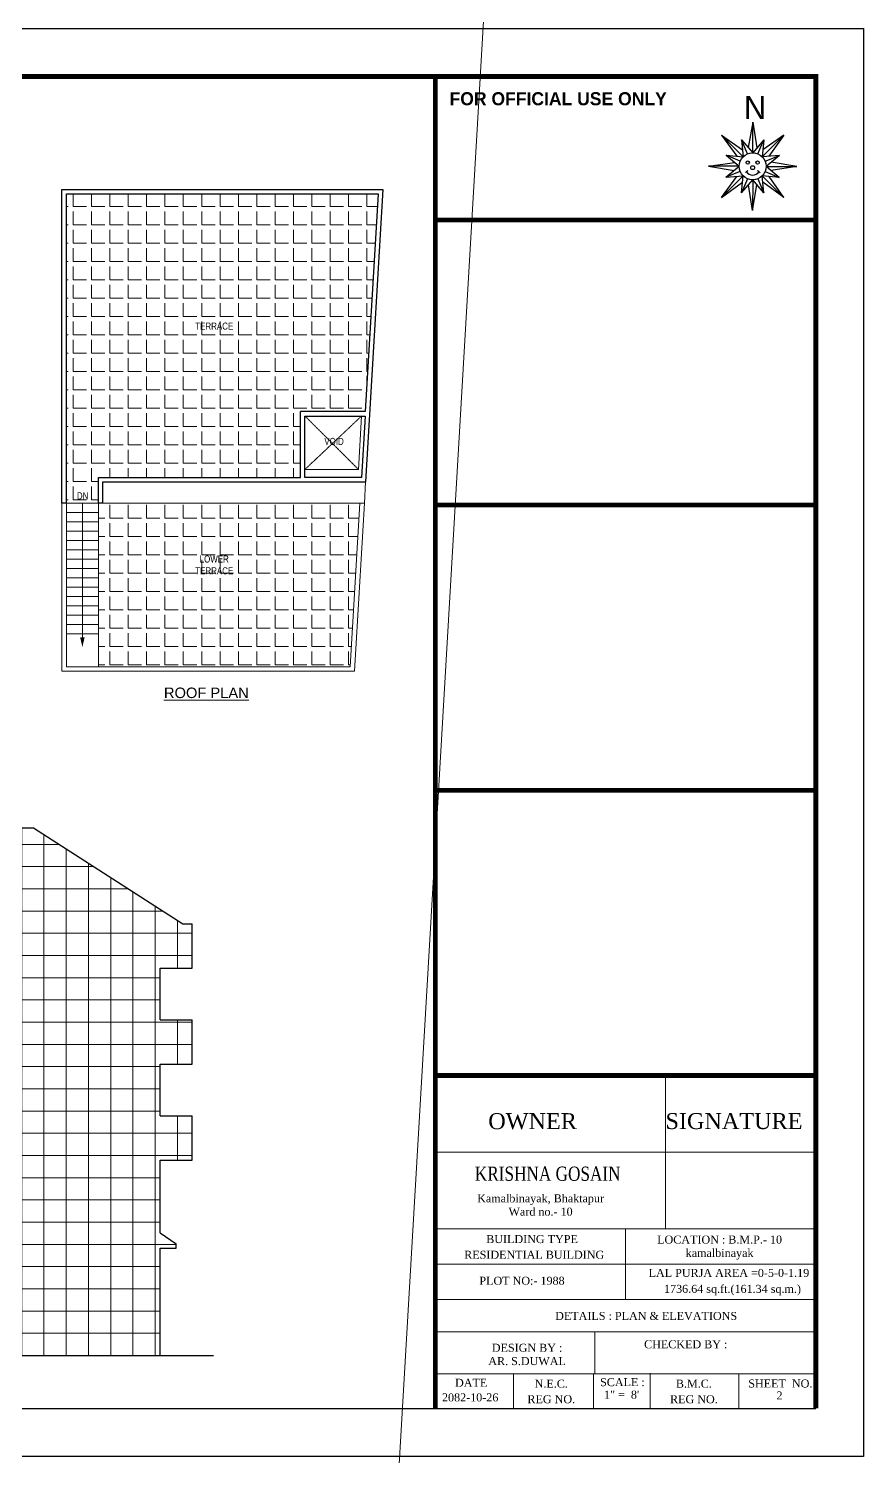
# Model space of a CAD drawing. Header units: inches. Extents: x 84707 to 107235, y 3922 to 10323.
# Drawn here: x 95682 to 96621, y 6219 to 7826 of the extents above; entities that cross this region are included whole.
import ezdxf

# ---------------------------------------------------------------- set-up
doc = ezdxf.new("R2010")
doc.units = ezdxf.units.IN
doc.header["$MEASUREMENT"] = 0
doc.linetypes.add('HIDDEN', pattern=[0.375, 0.25, -0.125])
for name, color, linetype, lineweight in [('DIM-2', 4, 'Continuous', 20), ('FURNT', 31, 'Continuous', 15), ('HA', 254, 'Continuous', 9), ('HACTH', 253, 'Continuous', 5), ('text', 7, 'Continuous', 5), ('wall', 240, 'Continuous', 30), ('wall light', 6, 'Continuous', 18)]:
    doc.layers.add(name, color=color, linetype=linetype, lineweight=lineweight)
doc.styles.add('arial 1000', font='arial.ttf')
doc.styles.add('DIM', font='arial.ttf', dxfattribs={"width": 0.8})
doc.styles.add('ROMANS', font='romans.shx', dxfattribs={"width": 0.8})
doc.styles.get("Standard").update_dxf_attribs({"font": 'arial.ttf'})
doc.styles.add('titles', font='GOTHICB.TTF')
doc.styles.add('tt', font='stylu.ttf', dxfattribs={"height": 8})
pattern_1 = [(0, (-13208.996, -2419.17), (0, 20.625), [15, -5.625]), (90, (-13208.996, -2419.17), (-20.625, 1e-15), [15, -5.625])]

msp = doc.modelspace()

# ---------------------------------------------------------------- hatches: boundary and pattern name
at = {"layer": 'HA'}
h = msp.add_hatch(dxfattribs=at)
h.set_pattern_fill('ANGLE', color=256, scale=75)
h.set_pattern_definition(pattern_1)
h.paths.add_polyline_path([(95987.8, 7394.6), (96060.6, 7394.6), (96075, 7639.6), (95724.5, 7639.6), (95724.5, 7291.6), (95760.5, 7291.6), (95760.5, 7320.6), (95987.8, 7320.6)])
h.paths.add_polyline_path([(95734.4, 7291.5), (95751.3, 7291.5), (95751.3, 7308), (95734.4, 7308)], flags=9)
h.paths.add_polyline_path([(95867.5, 7482.4), (95914.3, 7482.4), (95914.3, 7498.9), (95867.5, 7498.9)], flags=24)
h = msp.add_hatch(dxfattribs=at)
h.set_pattern_fill('ANSI37', color=256, scale=200, angle=45)
h.set_pattern_definition([(90, (-38200.7, -467.205), (-25, 0), []), (180, (-38200.7, -467.205), (-4e-15, -25), [])])
h.paths.add_polyline_path([(95865.9, 6602.5), (95829.9, 6602.5), (95829.9, 6660.5), (95865.9, 6660.5), (95865.9, 6710.5), (95829.9, 6710.5), (95829.9, 6768.5), (95865.9, 6768.5), (95865.9, 6818.5), (95855.5, 6818.5), (95687.5, 6926.5), (95652.9, 6926.5), (95323.9, 6926.5), (95323.9, 6876.5), (95359.9, 6876.5), (95359.9, 6818.5), (95323.9, 6818.5), (95323.9, 6768.5), (95359.9, 6768.5), (95359.9, 6710.5), (95323.9, 6710.5), (95323.9, 6660.5), (95359.9, 6660.5), (95359.9, 6602.5), (95323.9, 6602.5), (95323.9, 6552.5), (95359.9, 6552.5), (95359.9, 6494.5), (95323.9, 6494.5), (95323.9, 6444.5), (95359.9, 6444.5), (95359.9, 6344.5), (95359.9, 6332.5), (95829.9, 6332.5), (95829.9, 6453.5), (95847.9, 6453.5), (95847.9, 6458.5), (95829.9, 6470.8), (95829.9, 6552.5), (95865.9, 6552.5)])
at = {"layer": 'HACTH'}
h = msp.add_hatch(dxfattribs=at)
h.set_pattern_fill('ANGLE', color=256, scale=75)
h.set_pattern_definition(pattern_1)
h.paths.add_polyline_path([(96054.6, 7291.6), (95765.5, 7291.6), (95760.5, 7291.6), (95760.5, 7144.6), (95760.5, 7107.6), (96043.8, 7107.6)])
h.paths.add_polyline_path([(95867.5, 7207.2), (95914.3, 7207.2), (95914.3, 7237.1), (95867.5, 7237.1)], flags=24)

# ---------------------------------------------------------------- linework, layer by layer
at = {"color": 7, "lineweight": 30}
for p, q in [((94480.4, 7825.6), (96620.9, 7825.6)), ((94533.9, 6273.2), (96567.3, 6273.2))]:
    msp.add_line(p, q, dxfattribs=at)
msp.add_lwpolyline([(96620.9, 7825.6), (96620.9, 6219.2), (94480.4, 6219.2), (94480.4, 7825.6)], dxfattribs=at)
at = {"color": 7, "lineweight": 30, "const_width": 5.35}
for points in [[(96567.3, 6273.2), (96567.3, 7771.6), (94533.9, 7771.6), (94533.9, 6273.2)], [(96139.3, 6647.8), (96139.3, 7771.6)], [(96139.3, 7610.3), (96567.3, 7610.3)], [(96139.3, 7289.5), (96567.3, 7289.5)], [(96139.3, 6968.6), (96567.3, 6968.6)], [(96139.3, 6968.6), (96567.3, 6968.6)], [(96567.3, 6647.8), (96139.3, 6647.8), (96139.3, 6273.2)], [(96567.3, 6647.8), (96139.3, 6647.8), (96139.3, 6273.2)], [(96567.3, 6647.8), (96139.3, 6647.8), (96139.3, 6273.2)], [(96567.3, 6647.8), (96139.3, 6647.8), (96139.3, 6273.2)]]:
    msp.add_lwpolyline(points, dxfattribs=at)
at = {"layer": 'DIM-2'}
msp.add_xline((96319.1, 9988.8), (0.058223, 0.998304), dxfattribs=at)
at = {"layer": 'FURNT'}
for p, q in [((96398.3, 6647.8), (96398.3, 6475.3)), ((96139.3, 6561.6), (96567.3, 6561.6)), ((96139.3, 6475.3), (96567.3, 6475.3)), ((96353.3, 6475.3), (96353.3, 6395.7)), ((96139.3, 6435.5), (96567.3, 6435.5)), ((96139.3, 6395.7), (96567.3, 6395.7)), ((96139.3, 6395.7), (96567.3, 6395.7)), ((96283.2, 6395.7), (96567.3, 6395.7)), ((96285.9, 6395.7), (96567.3, 6395.7)), ((96139.3, 6359.5), (96567.3, 6359.5)), ((96318.7, 6312.3), (96318.7, 6359.5)), ((96381.1, 6313.1), (96381.1, 6274)), ((96139.3, 6312.3), (96567.3, 6312.3)), ((96480.9, 6312.3), (96480.9, 6273.2))]:
    msp.add_line(p, q, dxfattribs=at)
at = {"layer": 'HA', "linetype": 'HIDDEN'}
for p, q in [((95992.8, 7389.6), (96052.9, 7329.6)), ((95992.8, 7329.6), (96056.4, 7389.6))]:
    msp.add_line(p, q, dxfattribs=at)
at = {"layer": 'HA'}
msp.add_lwpolyline([(95742.5, 7291.6), (95742.5, 7140.6)], dxfattribs=at)
msp.add_lwpolyline([(95742.5, 7140.6, 5, 0, 0), (95742.5, 7129.6, 0, 0, 0)], format="xyseb", dxfattribs=at)
at = {"layer": 'text', "color": 0}
for p, q in [((96227.2, 6312.3), (96227.2, 6272.4)), ((96317.3, 6312.3), (96317.3, 6272.4))]:
    msp.add_line(p, q, dxfattribs=at)
at = {"layer": 'wall', "ltscale": 5}
for p, q in [((96496.4, 7720.2), (96491.2, 7691.8)), ((96496.3, 7685.7), (96496.4, 7720.2)), ((96496.4, 7720.2), (96501, 7691.3)), ((96461.2, 7705.7), (96478.3, 7681.9)), ((96485.6, 7681.3), (96461.2, 7705.7)), ((96461.2, 7705.7), (96484.9, 7689.2)), ((96483.9, 7700.5), (96496.3, 7685.7)), ((96490.5, 7684.5), (96483.9, 7700.5)), ((96483.9, 7700.5), (96485.6, 7681.3)), ((96508.7, 7700.5), (96496.3, 7685.7)), ((96502.1, 7684.5), (96508.7, 7700.5)), ((96507, 7681.2), (96531.5, 7705.6)), ((96508.7, 7700.5), (96507, 7681.2)), ((96531.5, 7705.6), (96507.7, 7689.1)), ((96531.5, 7705.6), (96514.3, 7681.9)), ((96466.4, 7683), (96485.6, 7681.3)), ((96482.3, 7676.4), (96466.4, 7683)), ((96466.4, 7683), (96481.2, 7670.6)), ((96526.3, 7682.9), (96507, 7681.2)), ((96510.3, 7676.3), (96526.3, 7682.9)), ((96526.3, 7682.9), (96511.4, 7670.5)), ((96446.6, 7670.6), (96475.9, 7675)), ((96446.6, 7670.6), (96475.6, 7665.9)), ((96481.2, 7670.6), (96446.6, 7670.6)), ((96466.3, 7658.2), (96481.2, 7670.6)), ((96482.3, 7664.8), (96466.3, 7658.2)), ((96510.3, 7664.7), (96526.2, 7658.1)), ((96511.4, 7670.5), (96546, 7670.5)), ((96526.2, 7658.1), (96511.4, 7670.5)), ((96546, 7670.5), (96517, 7675.2)), ((96546, 7670.5), (96517, 7665.8)), ((96485.6, 7659.9), (96461.1, 7635.5)), ((96461.1, 7635.5), (96478.3, 7659.2)), ((96461.1, 7635.5), (96484.9, 7652.6)), ((96466.3, 7658.2), (96485.6, 7659.9)), ((96483.9, 7640.6), (96485.6, 7659.9)), ((96490.5, 7656.6), (96483.9, 7640.6)), ((96483.9, 7640.6), (96496.3, 7655.4)), ((96496.2, 7620.9), (96491.6, 7649.8)), ((96496.3, 7655.4), (96496.2, 7620.9)), ((96496.2, 7620.9), (96501, 7649.8)), ((96508.7, 7640.6), (96496.3, 7655.4)), ((96502.1, 7656.6), (96508.7, 7640.6)), ((96526.2, 7658.1), (96507, 7659.8)), ((96507, 7659.8), (96531.4, 7635.4)), ((96508.7, 7640.6), (96507, 7659.8)), ((96531.4, 7635.4), (96507.6, 7652.6)), ((96531.4, 7635.4), (96514.9, 7659.1))]:
    msp.add_line(p, q, dxfattribs=at)
at = {"layer": 'wall'}
for p, q in [((95719.5, 7291.6), (95719.5, 7644.6)), ((95724.5, 7291.6), (95724.5, 7639.6)), ((95724.5, 7639.6), (96075, 7639.6)), ((96075, 7639.6), (96060.6, 7394.6)), ((96080.3, 7644.6), (96061, 7315.6)), ((95987.8, 7320.6), (95987.8, 7394.6)), ((96060.6, 7394.6), (95987.8, 7394.6)), ((95992.8, 7389.6), (96060.4, 7389.6)), ((95992.8, 7320.6), (95992.8, 7389.6)), ((96060.4, 7389.6), (96056.4, 7320.6)), ((95760.5, 7320.6), (95987.8, 7320.6)), ((95760.5, 7291.6), (95760.5, 7320.6)), ((95765.5, 7315.6), (96061, 7315.6)), ((95765.5, 7291.6), (95765.5, 7315.6)), ((96056.4, 7320.6), (95992.8, 7320.6)), ((95724.5, 7291.6), (95719.5, 7291.6)), ((95765.5, 7291.6), (95760.5, 7291.6)), ((95652.9, 6926.5), (95687.5, 6926.5)), ((95687.5, 6926.5), (95855.5, 6818.5)), ((95855.5, 6818.5), (95865.9, 6818.5)), ((95865.9, 6768.5), (95865.9, 6818.5)), ((95829.9, 6710.5), (95829.9, 6768.5)), ((95829.9, 6768.5), (95865.9, 6768.5)), ((95829.9, 6710.5), (95865.9, 6710.5)), ((95865.9, 6660.5), (95865.9, 6710.5)), ((95829.9, 6602.5), (95829.9, 6660.5)), ((95829.9, 6660.5), (95865.9, 6660.5)), ((95829.9, 6602.5), (95865.9, 6602.5)), ((95865.9, 6552.5), (95865.9, 6602.5)), ((95829.9, 6470.8), (95829.9, 6552.5)), ((95829.9, 6552.5), (95865.9, 6552.5)), ((95847.9, 6453.5), (95847.9, 6458.5)), ((95829.9, 6332.5), (95829.9, 6453.5)), ((95829.9, 6453.5), (95847.9, 6453.5)), ((95889.9, 6332.5), (95359.9, 6332.5))]:
    msp.add_line(p, q, dxfattribs=at)
for points in [[(95719.5, 7644.6), (96080.3, 7644.6)], [(95829.9, 6470.8), (95847.9, 6458.5)]]:
    msp.add_lwpolyline(points, dxfattribs=at)
at = {"layer": 'wall', "ltscale": 5}
for centre, radius in [((96496.3, 7670.6), 15.1), ((96490.8, 7674.8), 1.91), ((96496.3, 7669.1), 2.21), ((96501.8, 7674.8), 1.91)]:
    msp.add_circle(centre, radius, dxfattribs=at)
for centre, radius, start, end in [((96496.3, 7655.4), 11.5, 117.8567, 135.4753), ((96496.3, 7669.1), 8.38, 212.9977, 326.4902), ((96496.3, 7655.4), 11.5, 41.7741, 61.157)]:
    msp.add_arc(centre, radius, start, end, dxfattribs=at)
at = {"layer": 'wall light'}
for p, q in [((95719.5, 7102.6), (95719.5, 7291.6)), ((95724.5, 7107.6), (95724.5, 7291.6)), ((95724.5, 7291.6), (95760.5, 7291.6)), ((95724.5, 7281.1), (95760.5, 7281.1)), ((95760.5, 7144.6), (95760.5, 7291.6)), ((96059.6, 7291.6), (95765.5, 7291.6)), ((96054.6, 7291.6), (96043.8, 7107.6)), ((96059.6, 7291.6), (96048.5, 7102.6)), ((95724.5, 7270.6), (95760.5, 7270.6)), ((95724.5, 7260.1), (95760.5, 7260.1)), ((95724.5, 7249.6), (95760.5, 7249.6)), ((95724.5, 7239.1), (95760.5, 7239.1)), ((95724.5, 7228.6), (95760.5, 7228.6)), ((95724.5, 7218.1), (95760.5, 7218.1)), ((95724.5, 7207.6), (95760.5, 7207.6)), ((95724.5, 7197.1), (95760.5, 7197.1)), ((95724.5, 7186.6), (95760.5, 7186.6)), ((95724.5, 7176.1), (95760.5, 7176.1)), ((95724.5, 7165.6), (95760.5, 7165.6)), ((95724.5, 7155.1), (95760.5, 7155.1)), ((95724.5, 7144.6), (95760.5, 7144.6)), ((95760.5, 7144.6), (95760.5, 7107.6)), ((95719.5, 7102.6), (96048.5, 7102.6)), ((95724.5, 7107.6), (96043.8, 7107.6))]:
    msp.add_line(p, q, dxfattribs=at)
for points in [[(95992.8, 7329.6), (96052.9, 7329.6), (96056.4, 7389.6)], [(96059.6, 7291.6), (96061, 7315.6)]]:
    msp.add_lwpolyline(points, dxfattribs=at)

# ---------------------------------------------------------------- texts
at = {"insert": (96155.4, 7754), "char_height": 14.747, "attachment_point": 1, "style": 'titles'}
msp.add_mtext('FOR OFFICIAL USE ONLY', dxfattribs=at)
at = {"ltscale": 7, "char_height": 8, "width": 121.932, "style": 'DIM'}
for s, insert, attachment_point in [('TERRACE', (95890.8, 7486.7), 8), ('VOID', (96025.5, 7357), 8), ('DN', (95742.8, 7303.9), 2), ('LOWER \\PTERRACE', (95890.8, 7211.4), 8)]:
    msp.add_mtext(s, dxfattribs=dict(at, insert=insert, attachment_point=attachment_point))
at = {"layer": 'text', "insert": (95881.9, 7078.2), "char_height": 11.811, "width": 316.032, "attachment_point": 5, "style": 'arial 1000'}
msp.add_mtext('{\\LROOF PLAN}', dxfattribs=at)
at = {"layer": 'text', "linetype": 'ByBlock', "attachment_point": 5, "style": 'tt'}
for s, insert, char_height, width in [('{\\fTimes New Roman|b0|i0|c0|p18;OWNER}', (96248.8, 6596.2), 18, 60.468), ('{\\fTimes New Roman|b0|i0|c0|p18;SIGNATURE}', (96475.3, 6596.4), 18, 217.706), ('{\\fTimes New Roman|b0|i0|c0|p18;Kamalbinayak, Bhaktapur \\PWard no.- 10}', (96257.8, 6502), 9, 197.607), ('{\\fTimes New Roman|b0|i0|c0|p18;BUILDING TYPE}', (96248.2, 6463.7), 9, 217.706), ('{\\fTimes New Roman|b0|i0|c0|p18;LOCATION : B.M.P.- 10 \\Pkamalbinayak}', (96459.1, 6454.2), 9, 217.706), ('{\\fTimes New Roman|b0|i0|c0|p18;RESIDENTIAL BUILDING}', (96250.6, 6446.1), 9, 198.166), ('{\\fTimes New Roman|b0|i0|c0|p18;LAL PURJA AREA =0-5-0-1.19}', (96469.6, 6425.6), 9, 244.934), ('{\\fTimes New Roman|b0|i0|c0|p18;PLOT NO:- 1988}', (96236.9, 6416.8), 9, 217.706), ('{\\fTimes New Roman|b0|i0|c0|p18;1736.64 sq.ft.(161.34 sq.m.)}', (96473.6, 6406.3), 9, 191.668), ('{\\fTimes New Roman|b0|i0|c0|p18;DETAILS : PLAN & ELEVATIONS   }', (96376.5, 6377.2), 9, 384.317), ('{\\fTimes New Roman|b0|i0|c0|p18;DESIGN BY : \\PAR. S.DUWAL}', (96242.6, 6333.9), 9, 187.758), ('{\\fTimes New Roman|b0|i0|c0|p18;CHECKED BY :}', (96421, 6345.3), 9, 384.317), ('{\\fTimes New Roman|b0|i0|c0|p18;DATE}', (96179.7, 6302.1), 9, 384.317), ('{\\fTimes New Roman|b0|i0|c0|p18;N.E.C.}', (96269.8, 6301), 9, 384.317), ('{\\fTimes New Roman|b0|i0|c0|p18;SCALE :}', (96349.8, 6302.7), 9, 384.317), ('{\\fTimes New Roman|b0|i0|c0|p18;B.M.C.}', (96430.2, 6301), 9, 384.317), ('{\\fTimes New Roman|b0|i0|c0|p18;SHEET  NO. }', (96527.4, 6301.2), 9, 384.317), ('{\\fTimes New Roman|b0|i0|c0|p18;2082-10-26}', (96178.6, 6285.6), 9, 384.317), ('{\\fTimes New Roman|b0|i0|c0|p18;REG NO.}', (96269.8, 6283.5), 9, 384.317), ('{\\fTimes New Roman|b0|i0|c0|p18;1" =  8\' }', (96348.9, 6288.7), 9, 384.317), ('{\\fTimes New Roman|b0|i0|c0|p18;REG NO.}', (96430.2, 6283.5), 9, 384.317), ('{\\fTimes New Roman|b0|i0|c0|p18;2}', (96526.5, 6287.8), 9, 384.317)]:
    msp.add_mtext(s, dxfattribs=dict(at, insert=insert, char_height=char_height, width=width))
at = {"layer": 'text', "color": 4, "linetype": 'ByBlock', "insert": (96183.9, 6545.3), "char_height": 16, "width": 254.699, "attachment_point": 1, "style": 'ROMANS'}
msp.add_mtext('{\\fTimes New Roman|b0|i0|c0|p18;KRISHNA GOSAIN}', dxfattribs=at)
at = {"layer": 'wall', "ltscale": 5, "insert": (96486.5, 7749.7), "char_height": 25.91, "width": 9.909, "attachment_point": 1, "rotation": 359.9156}
msp.add_mtext('{\\Fgothice.shx;N}', dxfattribs=at)

doc.saveas('drawing.dxf')
